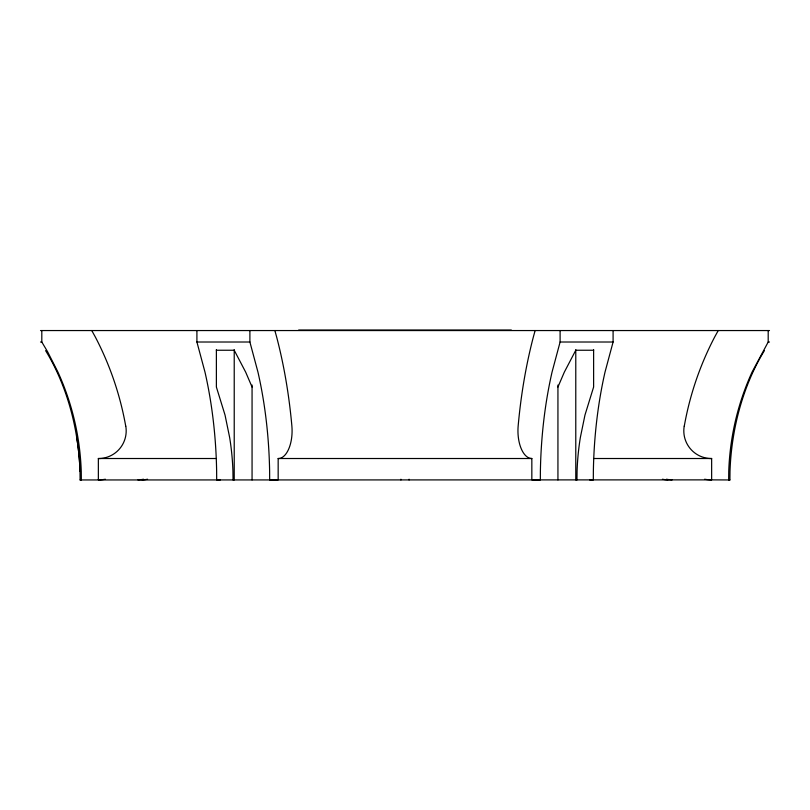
<?xml version="1.0" encoding="UTF-8"?>
<svg xmlns="http://www.w3.org/2000/svg" width="810" height="810" viewBox="0 0 810 810"><rect width="100%" height="100%" fill="white"/><g stroke="black" fill="none" stroke-linecap="round" stroke-linejoin="round"><path stroke-width="1.21" d="M768.194 330.551L768.194 342.012L752.044 372.134A259.939 259.939 0 0 0 728.747 471.369L728.656 479.955L729.901 479.955L730.002 471.369A230.101 199.27 90 0 1 733.313 437.38C738.082 407.055 748.875 375.789 764.407 350.619M535.126 330.551L533.395 336.828A308.762 154.376 90 0 0 518.147 426.131A27.682 13.841 90 0 0 531.228 458.47L531.836 458.511L531.836 479.874L540.341 479.955L540.391 471.369A259.939 129.975 -90 0 1 552.035 372.134L560.105 342.012L560.105 330.551M613.089 330.551L613.089 342.012L605.009 372.134A259.939 129.975 90 0 0 593.365 471.369L593.315 479.955L589.67 479.925M557.938 387.018L564.327 372.134L575.778 350.244L593.619 350.244M718.227 330.551L714.764 336.828A308.762 308.762 0 0 0 684.278 426.131M729.901 479.955L711.646 479.874L711.646 458.511L710.431 458.531A27.682 27.682 0 0 1 684.217 426.121M220.33 479.925L216.685 479.955L216.635 471.369A259.939 129.975 90 0 0 204.991 372.134L196.911 342.012L196.911 330.551M45.593 350.619C61.125 375.789 71.918 407.055 76.687 437.38A230.101 199.27 -90 0 1 80.008 471.369L80.099 479.955L711.646 479.874M298.647 330.045L511.353 330.045M40.5 330.551L769.5 330.551M40.5 342.012L41.806 342.012L47.628 351.813L57.956 372.134A259.939 259.939 0 0 1 81.253 471.369L81.344 479.955L80.099 479.955M196.911 342.012L249.895 342.012L257.965 372.134A259.939 129.975 -90 0 1 269.619 471.369L269.659 479.955L278.164 479.874L278.164 458.511L531.836 458.511M560.105 342.012L613.089 342.012M768.194 342.012L769.5 342.012M98.354 479.874L98.354 458.511L216.199 458.511M593.801 458.511L711.646 458.511M98.354 458.511L99.569 458.531A27.682 27.682 0 0 0 125.783 426.121M216.381 350.244L234.222 350.244L245.673 372.134L252.062 387.018M278.164 458.511L278.772 458.531A27.682 13.841 -90 0 0 291.883 426.121A308.762 154.376 90 0 0 276.605 336.839L274.873 330.551M91.773 330.551L95.236 336.828A308.762 308.762 0 0 1 125.722 426.131M593.619 349.515L593.619 387.018L584.962 415.084L580.375 437.38A230.101 199.27 90 0 0 577.064 471.369L576.963 479.955L575.778 479.945L575.778 349.606M557.938 385.033L557.938 479.955M409.08 479.226L409.08 479.955M400.92 479.226L400.92 479.955M252.062 385.033L252.062 479.955M249.895 330.551L249.895 342.012M234.222 349.606L234.222 479.945L233.037 479.955L232.936 471.369A230.101 199.27 -90 0 0 229.625 437.38L225.038 415.084L216.381 387.018L216.381 349.515M41.806 330.551L41.806 342.012M710.998 479.925A49.045 49.045 0 0 1 704.619 479.226M143.481 479.226A49.045 42.474 90 0 1 137.963 479.925M147.562 479.226A49.045 42.474 90 0 1 142.034 479.925M105.381 479.226A49.045 49.045 0 0 1 99.002 479.925M76.687 437.38A230.101 199.27 90 0 1 80.008 471.369M672.037 479.925A49.045 42.474 -90 0 1 666.519 479.226M667.966 479.925A49.045 42.474 -90 0 1 662.438 479.226"/></g></svg>
